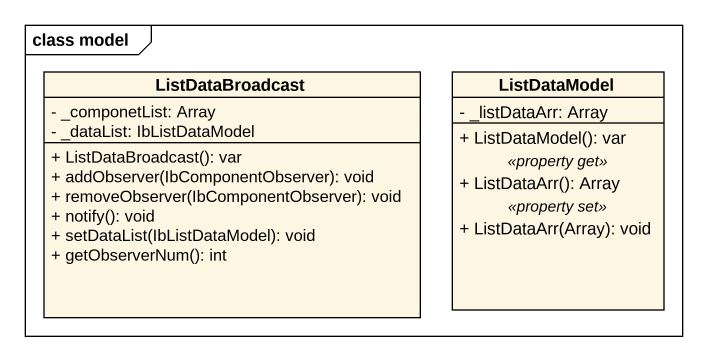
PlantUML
@startuml
mainframe class model
hide circle
hide empty members
skinparam classAttributeIconSize 0
class ListDataBroadcast {
  - _componetList: Array
  - _dataList: IbListDataModel
  + ListDataBroadcast(): var
  + addObserver(IbComponentObserver): void
  + removeObserver(IbComponentObserver): void
  + notify(): void
  + setDataList(IbListDataModel): void
  + getObserverNum(): int
}
class ListDataModel {
  - _listDataArr: Array
  --
  + ListDataModel(): var
  .. <<property get>> ..
  + ListDataArr(): Array
  .. <<property set>> ..
  + ListDataArr(Array): void
}
@enduml
